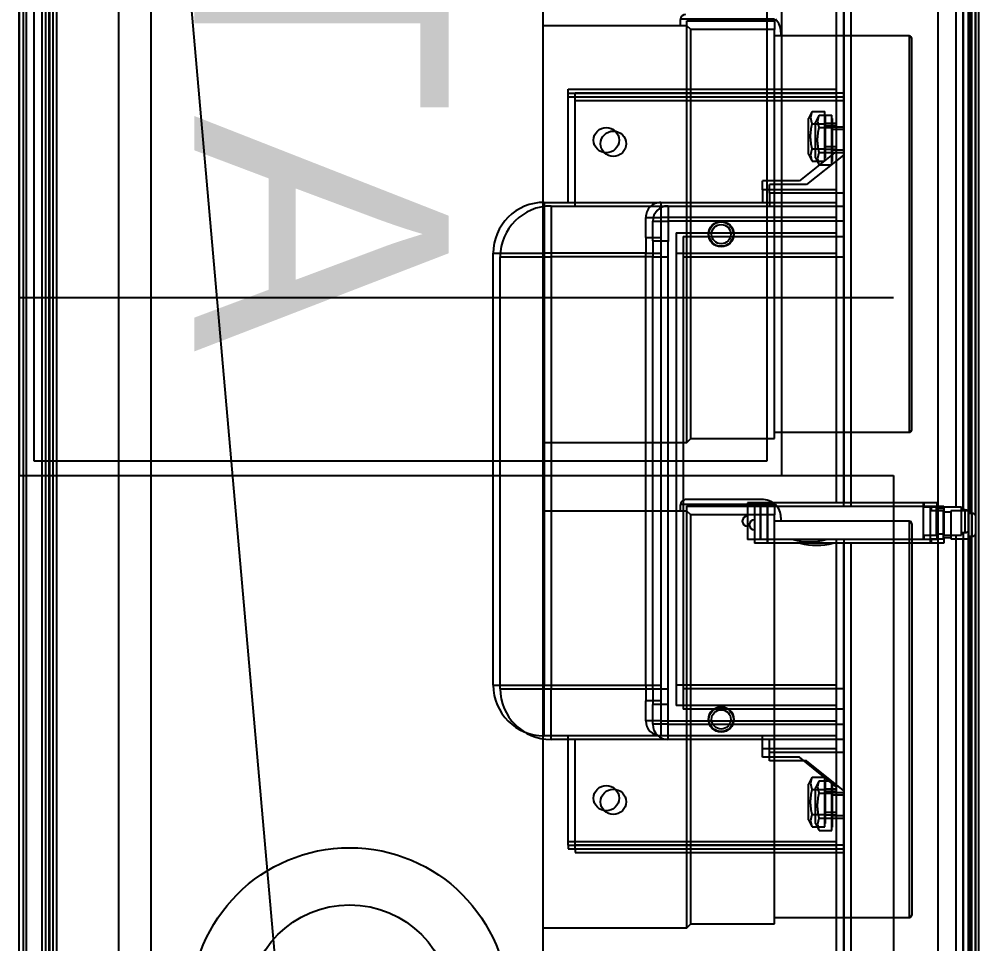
# Model space of a CAD drawing. Header units: millimetres. Extents: x 522027 to 600964, y -380282 to -298602.
# Drawn here: x 583734.2 to 584114, y -344862.8 to -344498.9 of the extents above; entities that cross this region are included whole.
import ezdxf

# ---------------------------------------------------------------- set-up
doc = ezdxf.new("R2010")
doc.units = ezdxf.units.MM
doc.layers.add('prlm-CHAUFF', color=4, linetype='Continuous')
doc.layers.add('prlm-MOD', color=64, linetype='Continuous')
doc.styles.get("Standard").update_dxf_attribs({"font": 'arial.ttf'})

# ---------------------------------------------------------------- blocks, each defined once
blk = doc.blocks.new('MTI900_Alu_390')
at = {"layer": 'prlm-MOD', "color": 1, "linetype": 'Continuous'}
for p, q in [((-4.225, 0), (4.225, 0)), ((-4.105, -0.105), (4.105, -0.105)), ((-3.96, -0.09), (3.96, -0.09)), ((-4.1, -0.12), (4.1, -0.12)), ((-0.85, -1.865), (0.85, -1.865)), ((-0.85, -1.865), (-0.85, -2.065)), ((0.85, -1.865), (0.85, -2.065)), ((-1.05, -2.525), (-1.05, -2.065)), ((-1.05, -2.065), (-0.85, -2.065)), ((0.85, -2.065), (-0.85, -2.065)), ((-0.85, -2.065), (-0.85, -2.465)), ((0.85, -2.465), (0.85, -2.065)), ((1.05, -2.065), (0.85, -2.065)), ((1.05, -2.065), (1.05, -2.525)), ((-1.495, -2.16), (-1.495, -3.215)), ((-1.48, -2.16), (-1.495, -2.16)), ((-1.48, -2.16), (-1.48, -3.215)), ((-1.48, -2.16), (-1.465, -2.16)), ((-1.465, -2.16), (-1.05, -2.16)), ((-1.465, -2.16), (-1.465, -3.215)), ((1.05, -2.16), (1.465, -2.16)), ((1.465, -2.16), (1.48, -2.16)), ((1.465, -2.16), (1.465, -3.215)), ((1.48, -2.16), (1.48, -3.215)), ((1.48, -2.16), (1.495, -2.16)), ((1.495, -2.16), (1.495, -3.215)), ((-0.99, -2.465), (-0.9124, -2.465)), ((-0.99, -2.525), (-0.99, -2.465)), ((-0.85, -2.465), (-0.9124, -2.465)), ((-0.9124, -2.525), (-0.9124, -2.465)), ((-0.85, -2.465), (0.85, -2.465)), ((-0.85, -2.465), (-0.85, -2.5242)), ((0.9124, -2.465), (0.85, -2.465)), ((0.85, -2.465), (0.85, -2.5242)), ((0.9124, -2.465), (0.99, -2.465)), ((0.9124, -2.465), (0.9124, -2.525)), ((0.99, -2.465), (0.99, -2.525)), ((-1.05, -3.215), (-1.05, -2.525)), ((-0.99, -2.525), (-1.05, -2.525)), ((-0.99, -2.525), (-0.99, -3.215)), ((-0.9124, -2.525), (-0.99, -2.525)), ((0.85, -2.5242), (-0.85, -2.5242)), ((0.99, -2.525), (0.9124, -2.525)), ((0.99, -3.215), (0.99, -2.525)), ((1.05, -2.525), (0.99, -2.525)), ((1.05, -2.525), (1.05, -3.215)), ((0.93, -2.585), (-0.93, -2.585)), ((-0.93, -3.215), (-0.93, -2.585)), ((-0.85, -3.215), (-0.85, -2.585)), ((0.85, -2.585), (0.85, -3.215)), ((0.93, -2.585), (0.93, -3.215)), ((-0.2775, -2.915), (-0.2775, -2.865)), ((-0.1325, -2.865), (-0.2775, -2.865)), ((-0.1325, -2.915), (-0.1325, -2.865)), ((-1.1342, -2.925), (-1.1, -2.925)), ((-1.1342, -3.0705), (-1.1342, -2.925)), ((-1.1, -2.925), (-1.1, -3.215)), ((-1.1, -2.925), (-1.05, -2.925)), ((-0.1325, -2.915), (-0.2775, -2.915)), ((-0.2775, -2.9175), (-0.2775, -2.915)), ((-0.2775, -2.9175), (-0.1325, -2.9175)), ((-0.2775, -3.5575), (-0.2775, -2.9175)), ((-0.1325, -2.9175), (-0.1325, -2.915)), ((-0.1325, -3.5575), (-0.1325, -2.9175)), ((1.1, -2.925), (1.05, -2.925)), ((1.1, -3.215), (1.1, -2.925)), ((1.1, -2.925), (1.1342, -2.925)), ((1.1342, -3.0705), (1.1342, -2.925)), ((-1.2504, -3.215), (-1.1342, -3.0705)), ((1.2504, -3.215), (1.1342, -3.0705)), ((-1.38, -3.106), (-1.4081, -3.1204)), ((-1.38, -3.106), (-1.24, -3.106)), ((-1.2119, -3.1204), (-1.24, -3.106)), ((1.24, -3.106), (1.2119, -3.1204)), ((1.24, -3.106), (1.38, -3.106)), ((1.4081, -3.1204), (1.38, -3.106)), ((-1.4081, -3.1204), (-1.4081, -3.17)), ((-1.3591, -3.1204), (-1.3591, -3.17)), ((-1.2609, -3.1204), (-1.2609, -3.17)), ((-1.2119, -3.1204), (-1.2119, -3.1671)), ((1.2119, -3.1204), (1.2119, -3.1671)), ((1.2609, -3.1204), (1.2609, -3.17)), ((1.3591, -3.1204), (1.3591, -3.17)), ((1.4081, -3.1204), (1.4081, -3.17)), ((-1.4081, -3.17), (-1.3836, -3.17)), ((-1.395, -3.17), (-1.395, -3.172)), ((-1.395, -3.172), (-1.225, -3.172)), ((-1.3836, -3.17), (-1.3591, -3.17)), ((-1.36, -3.172), (-1.36, -3.215)), ((-1.3591, -3.17), (-1.31, -3.17)), ((-1.3508, -3.215), (-1.3508, -3.172)), ((-1.31, -3.17), (-1.2609, -3.17)), ((-1.2692, -3.215), (-1.2692, -3.172)), ((-1.2609, -3.17), (-1.2364, -3.17)), ((-1.26, -3.215), (-1.26, -3.172)), ((-1.2364, -3.17), (-1.2142, -3.17)), ((-1.225, -3.172), (-1.225, -3.17)), ((1.2142, -3.17), (1.2364, -3.17)), ((1.225, -3.17), (1.225, -3.172)), ((1.225, -3.172), (1.395, -3.172)), ((1.2364, -3.17), (1.2609, -3.17)), ((1.26, -3.172), (1.26, -3.215)), ((1.2609, -3.17), (1.31, -3.17)), ((1.2692, -3.215), (1.2692, -3.172)), ((1.31, -3.17), (1.3591, -3.17)), ((1.3508, -3.215), (1.3508, -3.172)), ((1.3591, -3.17), (1.3836, -3.17)), ((1.36, -3.215), (1.36, -3.172)), ((1.3836, -3.17), (1.4081, -3.17)), ((1.395, -3.172), (1.395, -3.17)), ((-0.2775, -3.215), (-4.0287, -3.215)), ((4.0287, -3.215), (-0.1325, -3.215)), ((-0.2775, -3.245), (-4.0274, -3.245)), ((4.0274, -3.245), (-0.1325, -3.245)), ((-0.2775, -3.5575), (-0.1325, -3.5575)), ((-0.2775, -3.56), (-0.2775, -3.5575)), ((-0.2775, -3.61), (-0.2775, -3.56)), ((-0.26, -3.56), (-0.2775, -3.56)), ((-0.26, -3.5575), (-0.26, -3.6075)), ((-0.15, -3.6075), (-0.15, -3.5575)), ((-0.1325, -3.56), (-0.15, -3.56)), ((-0.1325, -3.56), (-0.1325, -3.5575)), ((-0.1325, -3.61), (-0.1325, -3.56)), ((-0.15, -3.6075), (-0.26, -3.6075)), ((-0.255, -3.6075), (-0.255, -3.6375)), ((-0.155, -3.6375), (-0.155, -3.6075)), ((-0.255, -3.61), (-0.2775, -3.61)), ((-0.15, -3.6375), (-0.26, -3.6375)), ((-0.26, -3.6375), (-0.26, -3.7075)), ((-0.1325, -3.61), (-0.155, -3.61)), ((-0.15, -3.7075), (-0.15, -3.6375)), ((-0.26, -3.685), (-3.6034, -3.685)), ((-3.5974, -3.715), (-0.25, -3.715)), ((-0.26, -3.7075), (-0.15, -3.7075)), ((-0.25, -3.7075), (-0.25, -3.7225)), ((-0.25, -3.7225), (-0.16, -3.7225)), ((-0.16, -3.7225), (-0.16, -3.7075)), ((-0.16, -3.715), (3.5984, -3.715)), ((3.6044, -3.685), (-0.15, -3.685)), ((-4.375, -3.737), (4.375, -3.737)), ((4.375, -3.747), (-4.375, -3.747)), ((-3.175, -3.735), (-0.2433, -3.735)), ((-0.1667, -3.735), (3.175, -3.735))]:
    blk.add_line(p, q, dxfattribs=at)
for centre in [(-1.295, -2.31), (1.295, -2.31)]:
    blk.add_circle(centre, 0.05, dxfattribs=at)
for centre, radius, start, end in [((-0.85, -2.065), 0.2, 90, 180), ((0.85, -2.065), 0.2, 0, 90), ((-0.99, -2.525), 0.06, 90, 180), ((0.99, -2.525), 0.06, 0, 90), ((-0.205, -2.865), 0.02, 0, 180), ((0, -3.11), 0.285, 166.8264, 193.1736), ((-1.3836, -3.1624), 0.0487, 59.7422, 120.2578), ((-1.2364, -3.1624), 0.0487, 59.7422, 120.2578), ((1.2364, -3.1624), 0.0487, 59.7422, 120.2578), ((1.3836, -3.1624), 0.0487, 59.7422, 120.2578), ((-0.235, -3.7225), 0.015, 180, 255.1649), ((-0.175, -3.7225), 0.015, 284.8351, 0)]:
    blk.add_arc(centre, radius, start, end, dxfattribs=at)
for points, knots in [([(-0.85, -2.5242), (-0.8604, -2.5242), (-0.8708, -2.5243), (-0.8916, -2.5247), (-0.902, -2.525), (-0.9124, -2.525)], [0, 0, 0, 0, 0.5, 0.5, 1, 1, 1, 1]), ([(0.9124, -2.525), (0.902, -2.525), (0.8916, -2.5247), (0.8708, -2.5243), (0.8604, -2.5242), (0.85, -2.5242)], [0, 0, 0, 0, 0.5, 0.5, 1, 1, 1, 1]), ([(-1.3591, -3.1204), (-1.3511, -3.1183), (-1.343, -3.1166), (-1.3306, -3.1149), (-1.3265, -3.1144), (-1.3182, -3.1138), (-1.3141, -3.1137), (-1.3017, -3.1137), (-1.2935, -3.1143), (-1.2772, -3.1166), (-1.269, -3.1183), (-1.2609, -3.1204)], [0, 0, 0, 0, 0.25, 0.25, 0.375, 0.375, 0.5, 0.5, 0.75, 0.75, 1, 1, 1, 1]), ([(1.2609, -3.1204), (1.269, -3.1183), (1.2772, -3.1166), (1.2935, -3.1143), (1.3017, -3.1137), (1.3141, -3.1137), (1.3182, -3.1138), (1.3265, -3.1144), (1.3306, -3.1149), (1.343, -3.1166), (1.3511, -3.1183), (1.3591, -3.1204)], [0, 0, 0, 0, 0.25, 0.25, 0.5, 0.5, 0.625, 0.625, 0.75, 0.75, 1, 1, 1, 1])]:
    blk.add_open_spline(points, degree=3, knots=knots, dxfattribs=at)

msp = doc.modelspace()

# ---------------------------------------------------------------- linework, layer by layer
msp.add_line((583735.73, -344179.92), (583735.73, -345179.92))
msp.add_line((583735.73, -344179.92), (583735.73, -345179.92))
at = {"flags": 128}
for points in [[(584125.73, -344229.92), (584125.73, -345129.92), (584095.73, -345129.92), (584095.73, -344229.92)], [(584018.75, -345109.92), (583786.02, -345109.92), (583786.02, -344314.96), (583849.49, -345036.92)]]:
    msp.add_lwpolyline(points, close=True, dxfattribs=at)
at = {"layer": 'prlm-CHAUFF', "ltscale": 50}
for p, q in [((583773.15, -344273.49), (583773.15, -345083.49)), ((583940.35, -345083.49), (583940.35, -344273.49)), ((583734.15, -344288.49), (583734.15, -344678.49)), ((584034.15, -344678.49), (584034.15, -344288.49)), ((583739.86, -344294.2), (583739.86, -344672.78)), ((584028.44, -344672.78), (584028.44, -344294.2)), ((584031.35, -344498.93), (583994.35, -344498.93)), ((583994.35, -344501.49), (583994.35, -344498.99)), ((584031.35, -344499.49), (583996.85, -344499.49)), ((583996.85, -344499.69), (583996.85, -344499.49)), ((583996.85, -344501.49), (583996.85, -344499.69)), ((584031.35, -344499.69), (583996.85, -344499.69)), ((584006.08, -344499.69), (584006.08, -344499.49)), ((584007.08, -344499.49), (584007.08, -344499.69)), ((584007.58, -344499.69), (584007.58, -344499.49)), ((584011.08, -344499.49), (584011.08, -344499.69)), ((584014.85, -344499.69), (584014.85, -344499.49)), ((584018.35, -344499.49), (584018.35, -344499.69)), ((584031.35, -344498.93), (584031.35, -344502.99)), ((583996.85, -344501.49), (583940.35, -344501.49)), ((583996.85, -344665.49), (583996.85, -344501.49)), ((583998.35, -344502.99), (583996.85, -344501.49)), ((583998.35, -344663.99), (583998.35, -344502.99)), ((584031.35, -344502.99), (583998.35, -344502.99)), ((584031.35, -344663.99), (584031.35, -344502.99)), ((584033.85, -344503.99), (584033.85, -344505.49)), ((584084.35, -344505.49), (584031.35, -344505.49)), ((584084.35, -344505.49), (584084.35, -344661.49)), ((584085.35, -344660.49), (584085.35, -344506.49)), ((583996.85, -344665.49), (583998.35, -344663.99)), ((583998.35, -344663.99), (584031.35, -344663.99)), ((584031.35, -344661.49), (584084.35, -344661.49)), ((583940.35, -344665.49), (583996.85, -344665.49)), ((583739.86, -344672.78), (584028.44, -344672.78)), ((583734.15, -344678.49), (584034.15, -344678.49)), ((584031.35, -344689.93), (583994.35, -344689.93)), ((583994.35, -344692.49), (583994.35, -344689.99)), ((584026.31, -344687.99), (583996.35, -344687.99)), ((584031.35, -344690.49), (583996.85, -344690.49)), ((583996.85, -344690.69), (583996.85, -344690.49)), ((583996.85, -344692.49), (583996.85, -344690.69)), ((584031.35, -344690.69), (583996.85, -344690.69)), ((584006.08, -344690.69), (584006.08, -344690.49)), ((584007.08, -344690.49), (584007.08, -344690.69)), ((584007.58, -344690.69), (584007.58, -344690.49)), ((584011.08, -344690.49), (584011.08, -344690.69)), ((584014.85, -344690.69), (584014.85, -344690.49)), ((584018.35, -344690.49), (584018.35, -344690.69)), ((584031.35, -344689.93), (584031.35, -344693.99)), ((583996.85, -344692.49), (583940.35, -344692.49)), ((583996.85, -344856.49), (583996.85, -344692.49)), ((583998.35, -344693.99), (583996.85, -344692.49)), ((583998.35, -344854.99), (583998.35, -344693.99)), ((584031.35, -344693.99), (583998.35, -344693.99)), ((584031.35, -344854.99), (584031.35, -344693.99)), ((584084.35, -344696.49), (584031.35, -344696.49)), ((584033.85, -344694.99), (584033.85, -344696.49)), ((584084.35, -344696.49), (584084.35, -344852.49)), ((584085.35, -344697.49), (584085.35, -344851.49)), ((584031.35, -344852.49), (584084.35, -344852.49)), ((583940.35, -344856.49), (583996.85, -344856.49)), ((583996.85, -344856.49), (583998.35, -344854.99)), ((583998.35, -344854.99), (584031.35, -344854.99))]:
    msp.add_line(p, q, dxfattribs=at)
at = {"layer": 'prlm-CHAUFF', "ltscale": 30}
msp.add_line((583734.15, -344608.49), (584078.15, -344608.49), dxfattribs=at)
at = {"layer": 'prlm-CHAUFF'}
for p, q in [((583734.15, -344678.49), (584078.15, -344678.49)), ((583734.15, -345096.49), (583734.15, -344678.49)), ((584078.15, -344678.49), (584078.15, -345096.49))]:
    msp.add_line(p, q, dxfattribs=at)
at = {"layer": 'prlm-CHAUFF', "ltscale": 50}
for centre, radius in [((584010.35, -344583.49), 5), ((584010.35, -344583.49), 4.8), ((584010.35, -344583.49), 3.8), ((584010.35, -344774.49), 5), ((584010.35, -344774.49), 4.8), ((584010.35, -344774.49), 3.8)]:
    msp.add_circle(centre, radius, dxfattribs=at)
at = {"layer": 'prlm-CHAUFF'}
for radius in [62.5, 40]:
    msp.add_circle((583864.15, -344887.49), radius, dxfattribs=at)
at = {"layer": 'prlm-CHAUFF', "ltscale": 50}
for centre, radius, start, end in [((583996.35, -344498.99), 2, 90.0002, 178.3241), ((583996.35, -344498.99), 2, 178.3241, 180.0002), ((584026.85, -344503.99), 7, 0.0002, 46.2733), ((584084.35, -344506.49), 1, 0.0002, 90.0002), ((584084.35, -344660.49), 1, 270.0002, 0.0002), ((583996.35, -344689.99), 2, 90.0002, 178.3241), ((583996.35, -344689.99), 2, 178.3241, 180.0002), ((584026.55, -344695.74), 7.76, 48.525, 91.7677), ((584026.85, -344694.99), 7, 0.0002, 46.2733), ((584084.35, -344697.49), 1, 0.0002, 90.0002), ((584084.35, -344851.49), 1, 270.0002, 0.0002)]:
    msp.add_arc(centre, radius, start, end, dxfattribs=at)
for centre, major_axis, ratio, start_param, end_param in [((584020.19, -344511.99), (0, 12.5), 0.146694, 0, 0.179125), ((584020.19, -344503.99), (0, 4.5), 0.974723, 5.983927, 6.283185), ((584023.74, -344503.99), (0, 4.5), 0.974723, 5.983927, 6.283185), ((584020.19, -344702.99), (0, 12.5), 0.146694, 0, 0.179125), ((584020.19, -344694.99), (0, 4.5), 0.974723, 5.983927, 6.283185), ((584023.74, -344694.99), (0, 4.5), 0.974723, 5.983927, 6.283185)]:
    msp.add_ellipse(centre, major_axis=major_axis, ratio=ratio, start_param=start_param, end_param=end_param, dxfattribs=at)
for points in [[(584028.06, -344499.67), (584027.94, -344499.63), (584027.81, -344499.6), (584027.39, -344499.52), (584027.1, -344499.49), (584026.8, -344499.49)], [(584028.07, -344690.67), (584027.94, -344690.63), (584027.81, -344690.6), (584027.39, -344690.52), (584027.1, -344690.49), (584026.8, -344690.49)]]:
    msp.add_open_spline(points, degree=3, knots=[0.8185803, 0.8185803, 0.8185803, 0.8185803, 0.875, 0.875, 1, 1, 1, 1], dxfattribs=at)
at = {"layer": 'prlm-MOD'}
for p, q in [((584107.85, -345113.49), (584107.85, -344238.49)), ((584108.85, -344238.49), (584108.85, -345113.49)), ((583734.15, -345098.49), (583734.15, -344253.49)), ((583744.65, -345086.49), (583744.65, -344265.49)), ((583746.15, -345085.99), (583746.15, -344265.99)), ((584055.65, -344273.12), (584055.65, -344689.24)), ((584058.65, -344273.25), (584058.65, -344689.24)), ((583743.15, -345071.99), (583743.15, -344279.99)), ((584102.65, -344315.55), (584102.65, -344690.99)), ((584105.65, -344691.99), (584105.65, -344316.15)), ((584107.65, -344692.66), (584107.65, -344358.49)), ((583950.15, -344526.49), (584055.65, -344526.49)), ((583950.15, -344527.99), (583950.15, -344526.49)), ((583950.15, -344529.49), (583950.15, -344527.99)), ((583950.15, -344527.99), (584055.65, -344527.99)), ((583950.15, -344570.99), (583950.15, -344529.49)), ((583950.15, -344529.49), (584055.65, -344529.49)), ((584046.19, -344535.18), (584044.75, -344537.99)), ((584046.19, -344535.18), (584051.15, -344535.18)), ((584051.15, -344537.63), (584051.15, -344535.18)), ((584044.75, -344551.99), (584044.75, -344537.99)), ((584051.35, -344536.49), (584051.15, -344536.49)), ((584051.15, -344540.08), (584051.15, -344537.63)), ((584051.35, -344553.49), (584051.35, -344536.49)), ((584046.19, -344540.08), (584051.15, -344540.08)), ((584051.15, -344544.99), (584051.15, -344540.08)), ((584055.65, -344539.99), (584051.35, -344539.99)), ((584055.65, -344540.91), (584051.35, -344540.91)), ((584051.15, -344549.9), (584051.15, -344544.99)), ((584046.19, -344549.9), (584051.15, -344549.9)), ((584051.15, -344552.35), (584051.15, -344549.9)), ((584055.65, -344549.07), (584051.35, -344549.07)), ((584051.35, -344549.99), (584055.65, -344549.99)), ((584055.65, -344550.95), (584041.21, -344562.57)), ((584044.75, -344551.99), (584046.19, -344554.81)), ((584051.15, -344554.57), (584051.15, -344552.35)), ((584051.15, -344553.49), (584051.35, -344553.49)), ((584046.19, -344554.81), (584050.86, -344554.81)), ((584026.65, -344565.99), (584026.65, -344562.57)), ((584041.21, -344562.57), (584026.65, -344562.57)), ((584026.65, -344565.99), (584026.65, -344570.99)), ((584055.65, -344565.99), (584026.65, -344565.99)), ((583940.65, -344570.99), (583986.65, -344570.99)), ((583940.65, -344570.99), (583940.65, -344590.99)), ((583986.65, -344570.99), (584055.65, -344570.99)), ((583986.65, -344570.99), (583986.65, -344576.99)), ((583980.65, -344584.75), (583980.65, -344576.99)), ((583980.65, -344576.99), (583986.65, -344576.99)), ((584055.65, -344576.99), (583986.65, -344576.99)), ((583986.65, -344576.99), (583986.65, -344584.75)), ((583992.65, -344582.99), (583992.65, -344768.99)), ((583992.65, -344582.99), (584055.65, -344582.99)), ((583980.65, -344584.75), (583980.65, -344590.99)), ((583980.65, -344584.75), (583986.65, -344584.75)), ((583920.65, -344760.99), (583920.65, -344590.99)), ((583920.65, -344590.99), (583940.65, -344590.99)), ((583940.65, -344590.99), (583940.65, -344760.99)), ((583980.65, -344590.99), (583940.65, -344590.99)), ((583980.65, -344760.99), (583980.65, -344590.99)), ((583980.65, -344590.99), (583986.57, -344590.99)), ((583986.57, -344590.99), (583986.57, -344760.99)), ((583992.65, -344590.99), (584055.65, -344590.99)), ((584025.65, -344689.24), (584020.65, -344689.24)), ((584020.65, -344689.24), (584020.65, -344703.74)), ((584025.65, -344689.24), (584025.65, -344703.74)), ((584025.9, -344689.24), (584025.65, -344689.24)), ((584025.9, -344703.74), (584025.9, -344689.24)), ((584089.9, -344689.24), (584025.9, -344689.24)), ((584089.9, -344703.74), (584089.9, -344689.24)), ((584090.15, -344689.24), (584089.9, -344689.24)), ((584094.9, -344690.99), (584089.9, -344690.99)), ((584095.15, -344689.24), (584090.15, -344689.24)), ((584090.15, -344689.24), (584090.15, -344690.99)), ((584094.9, -344690.99), (584094.9, -344701.99)), ((584095.15, -344689.24), (584095.15, -344691.49)), ((584097.9, -344690.99), (584097.9, -344701.99)), ((584104.9, -344690.99), (584097.9, -344690.99)), ((584104.9, -344701.99), (584104.9, -344690.99)), ((584097.9, -344691.49), (584094.9, -344691.49)), ((584106.4, -344691.99), (584104.9, -344691.99)), ((584106.4, -344700.99), (584106.4, -344691.99)), ((584089.9, -344701.99), (584094.9, -344701.99)), ((584090.15, -344701.99), (584090.15, -344703.74)), ((584094.9, -344701.49), (584097.9, -344701.49)), ((584095.15, -344701.49), (584095.15, -344703.74)), ((584097.9, -344701.99), (584104.9, -344701.99)), ((584102.65, -344701.99), (584102.65, -345036.33)), ((584104.9, -344700.99), (584106.4, -344700.99)), ((584105.65, -345035.73), (584105.65, -344700.99)), ((584107.65, -344993.49), (584107.65, -344700.32)), ((584025.65, -344703.74), (584020.65, -344703.74)), ((584025.9, -344703.74), (584025.65, -344703.74)), ((584089.9, -344703.74), (584025.9, -344703.74)), ((584055.65, -344703.74), (584055.65, -345078.86)), ((584058.65, -344703.74), (584058.65, -345078.73)), ((584090.15, -344703.74), (584089.9, -344703.74)), ((584095.15, -344703.74), (584090.15, -344703.74)), ((583920.65, -344760.99), (583940.65, -344760.99)), ((583940.65, -344760.99), (583980.65, -344760.99)), ((583940.65, -344780.99), (583940.65, -344760.99)), ((583980.65, -344760.99), (583980.65, -344767.24)), ((583980.65, -344760.99), (583986.57, -344760.99)), ((584055.65, -344760.99), (583992.65, -344760.99)), ((583980.65, -344774.99), (583980.65, -344767.24)), ((583986.65, -344767.24), (583980.65, -344767.24)), ((583986.65, -344767.24), (583986.65, -344774.99)), ((584055.65, -344768.99), (583992.65, -344768.99)), ((583986.65, -344774.99), (583980.65, -344774.99)), ((583986.65, -344774.99), (584055.65, -344774.99)), ((583986.65, -344774.99), (583986.65, -344780.99)), ((583986.65, -344780.99), (583940.65, -344780.99)), ((583950.15, -344822.49), (583950.15, -344780.99)), ((584055.65, -344780.99), (583986.65, -344780.99)), ((584026.65, -344785.99), (584026.65, -344780.99)), ((584026.65, -344785.99), (584055.65, -344785.99)), ((584026.65, -344789.41), (584026.65, -344785.99)), ((584041.21, -344789.41), (584026.65, -344789.41)), ((584055.65, -344801.03), (584041.21, -344789.41)), ((584046.19, -344797.18), (584044.75, -344799.99)), ((584046.19, -344797.18), (584050.86, -344797.18)), ((584044.75, -344813.99), (584044.75, -344799.99)), ((584051.15, -344799.63), (584051.15, -344797.41)), ((584051.35, -344798.49), (584051.15, -344798.49)), ((584051.15, -344802.08), (584051.15, -344799.63)), ((584051.35, -344815.49), (584051.35, -344798.49)), ((584046.19, -344802.08), (584051.15, -344802.08)), ((584051.15, -344806.99), (584051.15, -344802.08)), ((584055.65, -344801.99), (584051.35, -344801.99)), ((584055.65, -344802.91), (584051.35, -344802.91)), ((584051.15, -344811.9), (584051.15, -344806.99)), ((584046.19, -344811.9), (584051.15, -344811.9)), ((584051.15, -344814.35), (584051.15, -344811.9)), ((584055.65, -344811.07), (584051.35, -344811.07)), ((584051.35, -344811.99), (584055.65, -344811.99)), ((584044.75, -344813.99), (584046.19, -344816.81)), ((584051.15, -344816.81), (584051.15, -344814.35)), ((584051.15, -344815.49), (584051.35, -344815.49)), ((584046.19, -344816.81), (584051.15, -344816.81)), ((583950.15, -344823.99), (583950.15, -344822.49)), ((583950.15, -344822.49), (584055.65, -344822.49)), ((583950.15, -344823.99), (584055.65, -344823.99)), ((583950.15, -344823.99), (583950.15, -344825.49)), ((583950.15, -344825.49), (584055.65, -344825.49))]:
    msp.add_line(p, q, dxfattribs=at)
for centre in [(583965.15, -344546.49), (583965.15, -344805.49)]:
    msp.add_circle(centre, 5, dxfattribs=at)
for centre, radius, start, end in [((584050.4, -344537.63), 4.87, 149.7421, 210.2576), ((584050.4, -344552.35), 4.87, 149.7421, 210.2576), ((583940.65, -344590.99), 20, 89.9999, 179.9999), ((583986.65, -344576.99), 6, 89.9999, 179.9999), ((584020.65, -344696.49), 2, 89.9999, 269.9999), ((584106.4, -344693.49), 1.5, 14.835, 89.9999), ((584106.4, -344699.49), 1.5, 269.9999, 345.1648), ((584045.15, -344675.99), 28.5, 256.8263, 283.1734), ((583940.65, -344760.99), 20, 179.9999, 269.9999), ((583986.65, -344774.99), 6, 179.9999, 269.9999), ((584050.4, -344799.63), 4.87, 149.7421, 210.2576), ((584050.4, -344814.35), 4.87, 149.7421, 210.2576)]:
    msp.add_arc(centre, radius, start, end, dxfattribs=at)
for points, knots in [([(584046.19, -344549.9), (584045.99, -344549.09), (584045.81, -344548.27), (584045.58, -344546.64), (584045.52, -344545.82), (584045.52, -344544.58), (584045.54, -344544.17), (584045.6, -344543.34), (584045.64, -344542.93), (584045.82, -344541.69), (584045.99, -344540.88), (584046.19, -344540.08)], [0, 0, 0, 0, 0.25, 0.25, 0.5, 0.5, 0.625, 0.625, 0.75, 0.75, 1, 1, 1, 1]), ([(583986.65, -344584.75), (583986.65, -344585.79), (583986.63, -344586.83), (583986.59, -344588.91), (583986.57, -344589.95), (583986.57, -344590.99)], [0, 0, 0, 0, 0.5, 0.5, 1, 1, 1, 1]), ([(583986.57, -344760.99), (583986.57, -344762.03), (583986.59, -344763.07), (583986.63, -344765.15), (583986.65, -344766.19), (583986.65, -344767.24)], [0, 0, 0, 0, 0.5, 0.5, 1, 1, 1, 1]), ([(584046.19, -344811.9), (584045.99, -344811.1), (584045.82, -344810.29), (584045.64, -344809.05), (584045.6, -344808.64), (584045.53, -344807.81), (584045.52, -344807.4), (584045.52, -344806.16), (584045.58, -344805.34), (584045.81, -344803.71), (584045.99, -344802.89), (584046.19, -344802.08)], [0, 0, 0, 0, 0.25, 0.25, 0.375, 0.375, 0.5, 0.5, 0.75, 0.75, 1, 1, 1, 1])]:
    msp.add_open_spline(points, degree=3, knots=knots, dxfattribs=at)

# ---------------------------------------------------------------- block references
at = {"layer": 'prlm-MOD', "xscale": 99.99999999999972, "yscale": 99.99999999999972, "zscale": 99.99999999999972, "rotation": 89.9998846602447}
msp.add_blockref('MTI900_Alu_390', (583736.92, -344677.42), dxfattribs=at)

# ---------------------------------------------------------------- texts
at = {"layer": 'prlm-CHAUFF'}
msp.add_text('UTA', height=100, rotation=270.0002, dxfattribs=at).set_placement((583803.09, -344350.54))

doc.saveas('drawing.dxf')
